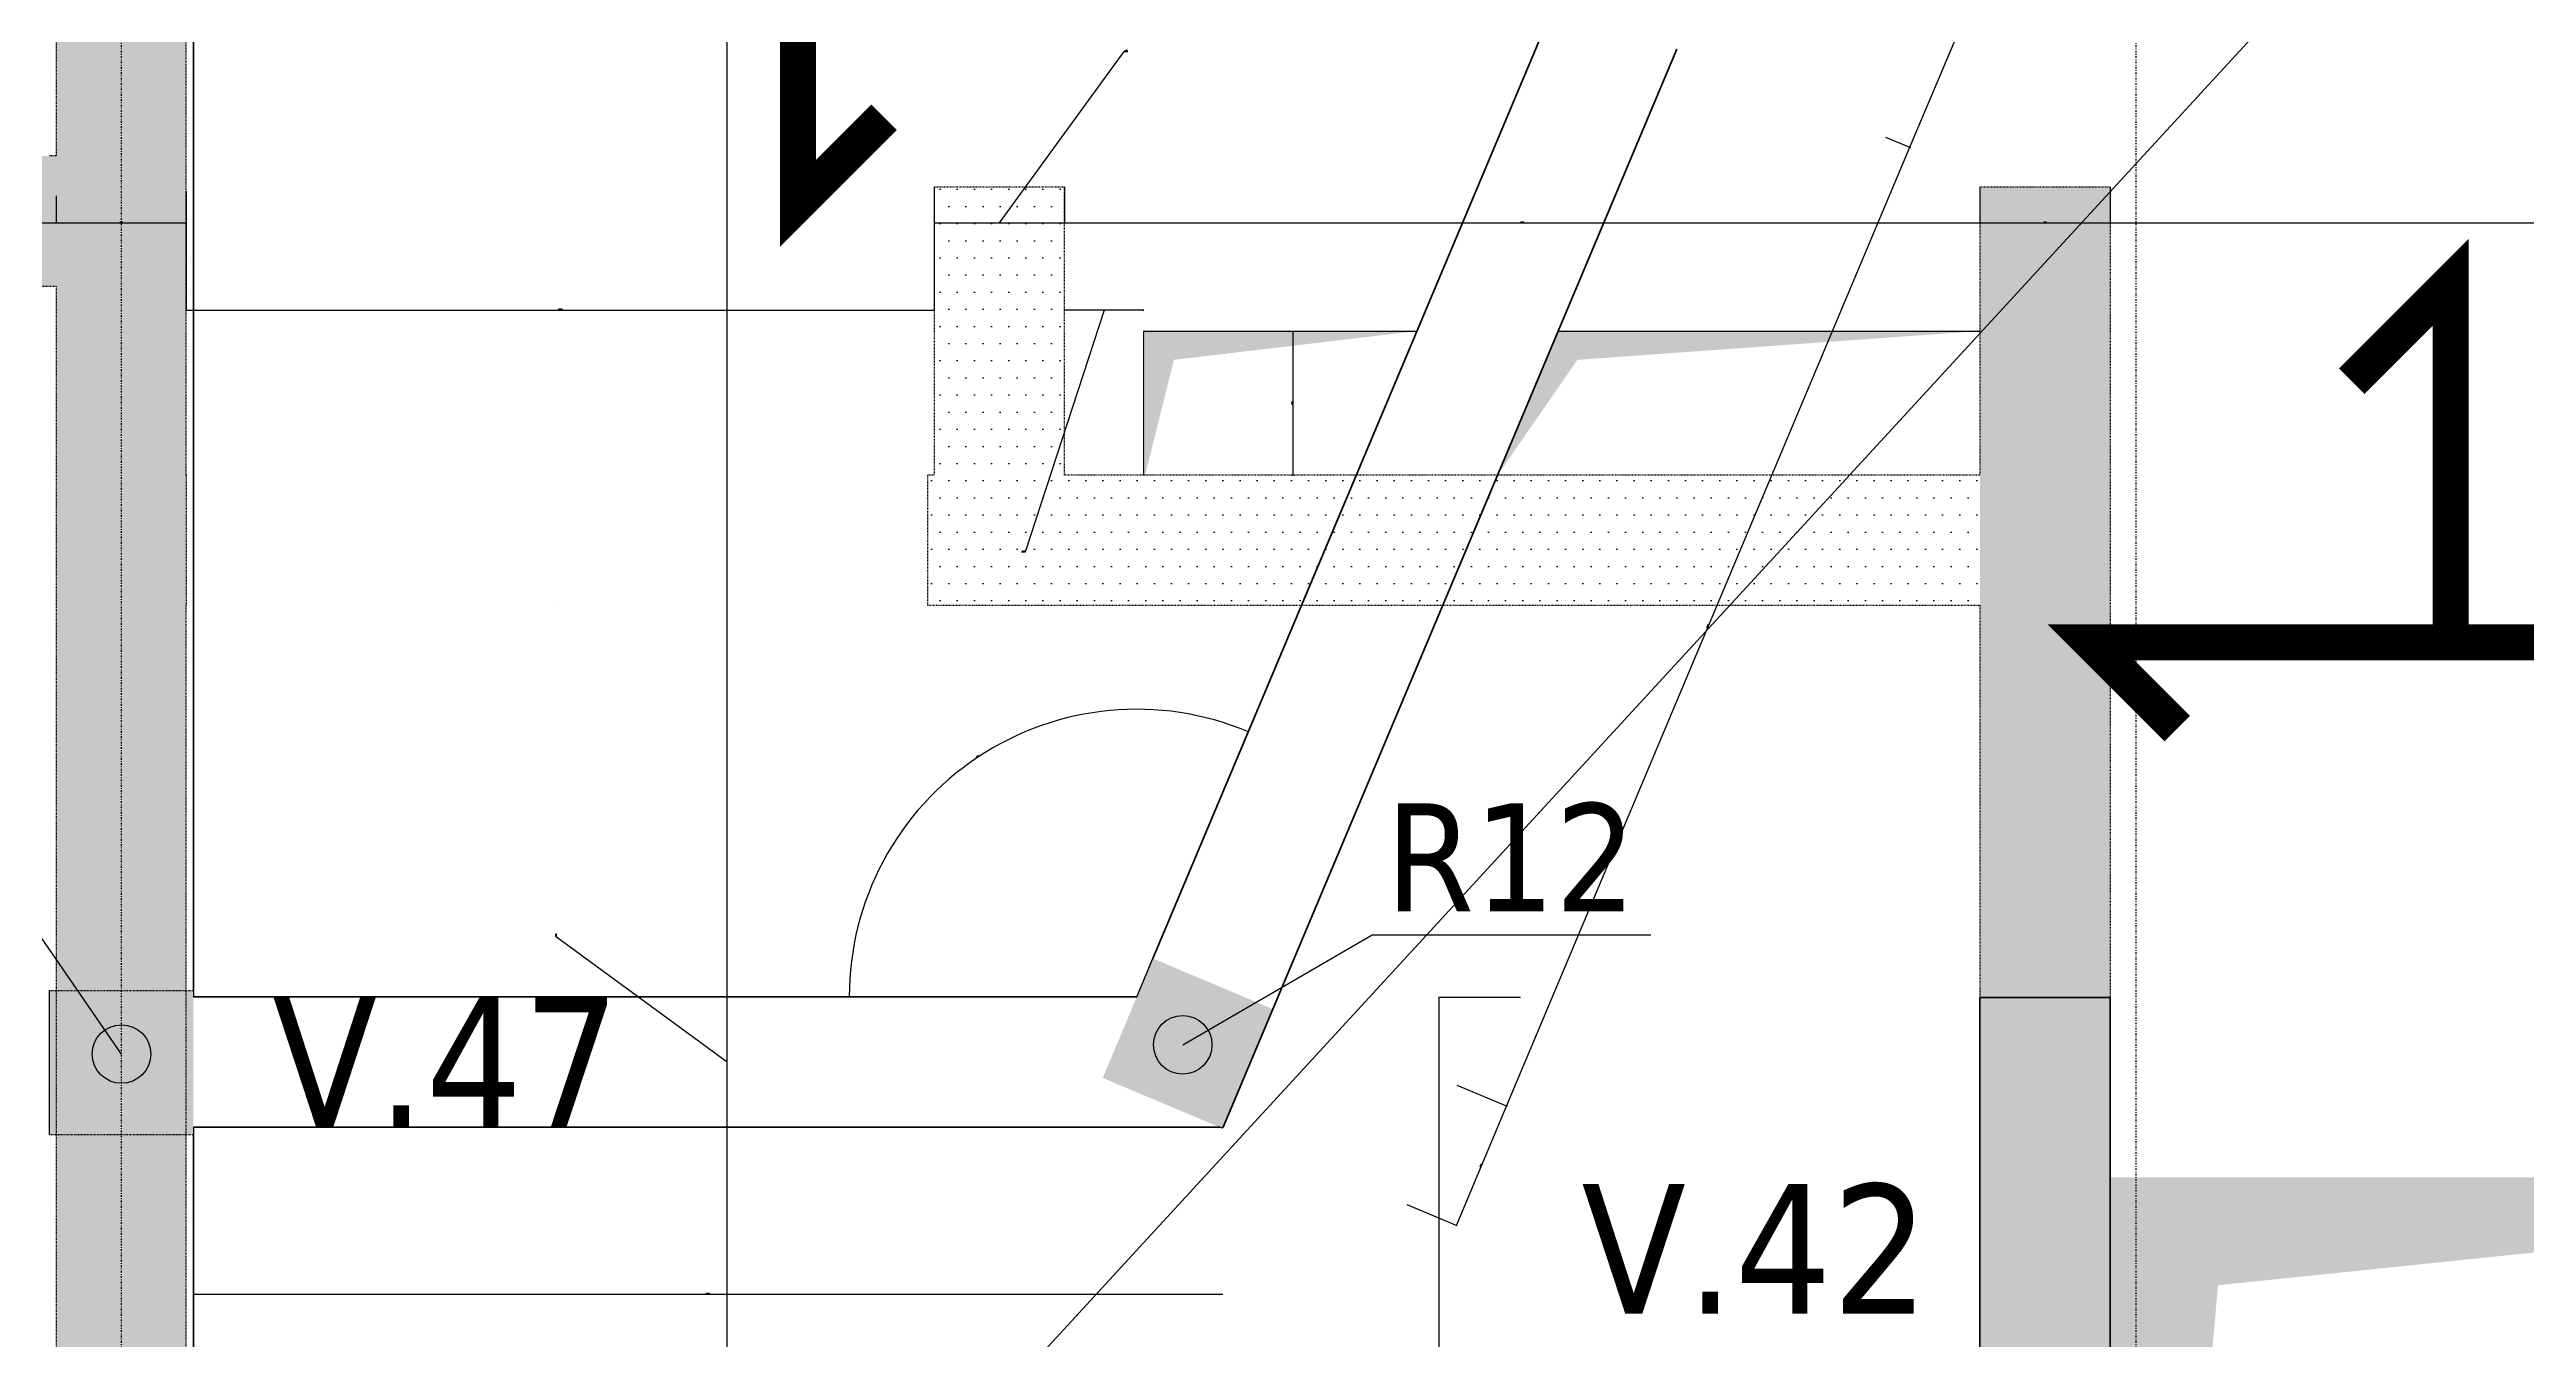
# Model space of a CAD drawing. Extents: x -12912 to 27386, y 1818 to 8189.
# Drawn here: x 5224 to 5568.2, y 6305.2 to 6484.4 of the extents above; entities that cross this region are included whole.
import ezdxf

# ---------------------------------------------------------------- set-up
doc = ezdxf.new("R2010")
doc.units = 0
doc.header["$MEASUREMENT"] = 0
for name, pattern in [('CACHE2', [4.7625, 3.175, -1.5875]), ('GrDotted', [0.4, 0.1, -0.1, 0.1, -0.1]), ('GrFeatureAxis', [0.85, 0.25, -0.2, 0.1, -0.2, 0.1]), ('STRICHPUNKT2_S11', [0.9, 0.7, -0.1, 0, -0.1])]:
    doc.linetypes.add(name, pattern=pattern)
doc.layers.get('0').update_dxf_attribs({"linetype": 'CONTINUOUS'})
doc.layers.get('DEFPOINTS').update_dxf_attribs({"linetype": 'CONTINUOUS'})
doc.layers.add('STR_AXES', color=4, linetype='STRICHPUNKT2_S11', lineweight=25)
doc.layers.add('STR_VOILES', color=6, linetype='CONTINUOUS', lineweight=70)
for name, color, linetype in [('STR_AXES_REPERE', 1, 'CONTINUOUS'), ('STR_COTATION', 1, 'CONTINUOUS'), ('STR_dob_liaisons_voiles', 23, 'CONTINUOUS'), ('STR_OPENING', 161, 'CONTINUOUS'), ('STR_RESV_DALLE', 11, 'CONTINUOUS'), ('STR_SURCH', 9, 'CACHE2'), ('STR_TXT_V', 102, 'CONTINUOUS')]:
    doc.layers.add(name, color=color, linetype=linetype)
doc.styles.add('EPAIS', font='TAHOMA.TTF')
doc.styles.add('GrDimensions', font='simplex.shx')
doc.dimstyles.new('GrDimensions', dxfattribs={"dimtxt": 0.09, "dimasz": 0.05, "dimexe": 0.07, "dimexo": 0, "dimgap": 0.05, "dimtad": 1, "dimzin": 0, "dimdsep": 46, "dimtxsty": 'GrDimensions', "dimblk": 'ARCHTICK', "dimblk1": 'ARCHTICK', "dimblk2": 'ARCHTICK', "dimcen": 0.09, "dimadec": 0, "dimazin": 0, "dimtfac": 1, "dimtdec": 4, "dimtmove": 0, "dimatfit": 3, "dimldrblk": 'OPEN30', "dimfxl": 0, "dimtolj": 1, "dimtzin": 0, "dimarcsym": 0})
doc.dimstyles.new('nOVO', dxfattribs={"dimscale": 1.3, "dimtxt": 0.09, "dimasz": 0.05, "dimexe": 0.07, "dimexo": 0, "dimgap": 0.05, "dimtad": 1, "dimzin": 0, "dimdsep": 46, "dimtxsty": 'GrDimensions', "dimblk": 'ARCHTICK', "dimcen": 0.09, "dimadec": 0, "dimazin": 0, "dimtfac": 1, "dimtmove": 0, "dimatfit": 3, "dimldrblk": 'OPEN30', "dimfxl": 0, "dimtolj": 1, "dimtzin": 0, "dimarcsym": 0})
doc.dimstyles.new('Novo_MALKO', dxfattribs={"dimscale": 1.3, "dimtxt": 0.09, "dimasz": 0.05, "dimexe": 0.07, "dimexo": 0, "dimgap": 0.05, "dimtad": 1, "dimdec": 0, "dimlfac": 100, "dimzin": 0, "dimdsep": 46, "dimtxsty": 'GrDimensions', "dimblk": 'ARCHTICK', "dimcen": 0.09, "dimadec": 0, "dimazin": 0, "dimtfac": 1, "dimtdec": 0, "dimtmove": 0, "dimatfit": 3, "dimldrblk": 'OPEN30', "dimfxl": 0, "dimtolj": 1, "dimtzin": 0, "dimarcsym": 0})
pattern_1 = [(0, (5243.0074, 5883.9378), (1.190625, 2.38125), [0, -2.38125])]

# ---------------------------------------------------------------- blocks, each defined once
blk = doc.blocks.new('_ArchTick')
at = {"color": 0, "linetype": 'ByBlock', "const_width": 0.15}
blk.add_lwpolyline([(-0.5, -0.5), (0.5, 0.5)], dxfattribs=at)
blk = doc.blocks.new('*D218')
at = {"layer": 'DEFPOINTS', "color": 0, "linetype": 'Continuous'}
for p in [(4997.01, 6465.08), (5224.91, 6464.06), (5224.91, 6460.28)]:
    blk.add_point(p, dxfattribs=at)
at = {"layer": 'STR_COTATION', "color": 0, "linetype": 'Continuous', "lineweight": -2}
for p, q in [((4997.01, 6465.08), (4997.01, 6460.19)), ((5224.91, 6464.06), (5224.91, 6460.19)), ((4997.01, 6460.28), (5224.91, 6460.28))]:
    blk.add_line(p, q, dxfattribs=at)
at = {"layer": 'STR_COTATION', "color": 0, "linetype": 'Continuous', "lineweight": -2, "xscale": 0.065, "yscale": 0.065, "zscale": 0.065, "rotation": 180}
blk.add_blockref('_ArchTick', (4997.01, 6460.28), dxfattribs=at)
at = {"layer": 'STR_COTATION', "color": 0, "linetype": 'Continuous', "lineweight": -2, "xscale": 0.065, "yscale": 0.065, "zscale": 0.065}
blk.add_blockref('_ArchTick', (5224.91, 6460.28), dxfattribs=at)
at = {"layer": 'STR_COTATION', "color": 0, "linetype": 'Continuous', "lineweight": -3, "insert": (5110.96, 6460.4), "char_height": 0.117, "attachment_point": 5, "style": 'GrDimensions'}
blk.add_mtext('\\A1;227.90', dxfattribs=at)
blk = doc.blocks.new('_Open30')
at = {"color": 0, "linetype": 'ByBlock', "lineweight": -2}
for p, q in [((-1, 0.3), (0, 0)), ((0, 0), (-1, -0.3)), ((0, 0), (-1, 0))]:
    blk.add_line(p, q, dxfattribs=at)
blk = doc.blocks.new('*D219')
at = {"layer": 'DEFPOINTS', "color": 0, "linetype": 'Continuous'}
for p in [(5243.01, 6464.68), (5224.91, 6464.06), (5243.01, 6460.28)]:
    blk.add_point(p, dxfattribs=at)
at = {"layer": 'STR_COTATION', "color": 0, "linetype": 'Continuous', "lineweight": -2}
for p, q in [((5243.01, 6464.68), (5243.01, 6460.19)), ((5224.91, 6464.06), (5224.91, 6460.19)), ((5224.91, 6460.28), (5243.01, 6460.28))]:
    blk.add_line(p, q, dxfattribs=at)
at = {"layer": 'STR_COTATION', "color": 0, "linetype": 'Continuous', "lineweight": -2, "xscale": 0.065, "yscale": 0.065, "zscale": 0.065, "rotation": 180}
blk.add_blockref('_ArchTick', (5224.91, 6460.28), dxfattribs=at)
at = {"layer": 'STR_COTATION', "color": 0, "linetype": 'Continuous', "lineweight": -2, "xscale": 0.065, "yscale": 0.065, "zscale": 0.065}
blk.add_blockref('_ArchTick', (5243.01, 6460.28), dxfattribs=at)
at = {"layer": 'STR_COTATION', "color": 0, "linetype": 'Continuous', "lineweight": -3, "insert": (5233.96, 6460.4), "char_height": 0.117, "attachment_point": 5, "style": 'GrDimensions'}
blk.add_mtext('\\A1;1810', dxfattribs=at)
blk = doc.blocks.new('*D220')
at = {"layer": 'DEFPOINTS', "color": 0, "linetype": 'Continuous'}
for p in [(5243.01, 6464.68), (5346.96, 6465.26), (5346.96, 6448.17)]:
    blk.add_point(p, dxfattribs=at)
at = {"layer": 'STR_COTATION', "color": 0, "linetype": 'Continuous', "lineweight": -2}
for p, q in [((5243.01, 6464.68), (5243.01, 6448.08)), ((5346.96, 6465.26), (5346.96, 6448.08)), ((5243.01, 6448.17), (5346.96, 6448.17))]:
    blk.add_line(p, q, dxfattribs=at)
at = {"layer": 'STR_COTATION', "color": 0, "linetype": 'Continuous', "lineweight": -2, "xscale": 0.065, "yscale": 0.065, "zscale": 0.065, "rotation": 180}
blk.add_blockref('_ArchTick', (5243.01, 6448.17), dxfattribs=at)
at = {"layer": 'STR_COTATION', "color": 0, "linetype": 'Continuous', "lineweight": -2, "xscale": 0.065, "yscale": 0.065, "zscale": 0.065}
blk.add_blockref('_ArchTick', (5346.96, 6448.17), dxfattribs=at)
at = {"layer": 'STR_COTATION', "color": 0, "linetype": 'Continuous', "lineweight": -3, "insert": (5294.98, 6448.3), "char_height": 0.117, "attachment_point": 5, "style": 'GrDimensions'}
blk.add_mtext('\\A1;103.95', dxfattribs=at)
blk = doc.blocks.new('*D221')
at = {"layer": 'DEFPOINTS', "color": 0, "linetype": 'Continuous'}
for p in [(5346.96, 6465.26), (5365.06, 6465.26), (5365.06, 6460.28)]:
    blk.add_point(p, dxfattribs=at)
at = {"layer": 'STR_COTATION', "color": 0, "linetype": 'Continuous', "lineweight": -2}
for p, q in [((5356.01, 6460.28), (5373.36, 6484.12)), ((5373.36, 6484.12), (5373.86, 6484.12)), ((5346.96, 6465.26), (5346.96, 6460.19)), ((5365.06, 6465.26), (5365.06, 6460.19)), ((5346.96, 6460.28), (5365.06, 6460.28))]:
    blk.add_line(p, q, dxfattribs=at)
at = {"layer": 'STR_COTATION', "color": 0, "linetype": 'Continuous', "lineweight": -2, "xscale": 0.065, "yscale": 0.065, "zscale": 0.065, "rotation": 180}
blk.add_blockref('_ArchTick', (5346.96, 6460.28), dxfattribs=at)
at = {"layer": 'STR_COTATION', "color": 0, "linetype": 'Continuous', "lineweight": -2, "xscale": 0.065, "yscale": 0.065, "zscale": 0.065}
blk.add_blockref('_ArchTick', (5365.06, 6460.28), dxfattribs=at)
at = {"layer": 'STR_COTATION', "color": 0, "linetype": 'Continuous', "lineweight": -3, "insert": (5373.61, 6484.25), "char_height": 0.117, "attachment_point": 5, "style": 'GrDimensions'}
blk.add_mtext('\\A1;1810', dxfattribs=at)
blk = doc.blocks.new('*D222')
at = {"layer": 'DEFPOINTS', "color": 0, "linetype": 'Continuous'}
for p in [(5365.06, 6465.26), (5492.27, 6465.26), (5492.27, 6460.28)]:
    blk.add_point(p, dxfattribs=at)
at = {"layer": 'STR_COTATION', "color": 0, "linetype": 'Continuous', "lineweight": -2}
for p, q in [((5365.06, 6465.26), (5365.06, 6460.19)), ((5492.27, 6465.26), (5492.27, 6460.19)), ((5365.06, 6460.28), (5492.27, 6460.28))]:
    blk.add_line(p, q, dxfattribs=at)
at = {"layer": 'STR_COTATION', "color": 0, "linetype": 'Continuous', "lineweight": -2, "xscale": 0.065, "yscale": 0.065, "zscale": 0.065, "rotation": 180}
blk.add_blockref('_ArchTick', (5365.06, 6460.28), dxfattribs=at)
at = {"layer": 'STR_COTATION', "color": 0, "linetype": 'Continuous', "lineweight": -2, "xscale": 0.065, "yscale": 0.065, "zscale": 0.065}
blk.add_blockref('_ArchTick', (5492.27, 6460.28), dxfattribs=at)
at = {"layer": 'STR_COTATION', "color": 0, "linetype": 'Continuous', "lineweight": -3, "insert": (5428.66, 6460.4), "char_height": 0.117, "attachment_point": 5, "style": 'GrDimensions'}
blk.add_mtext('\\A1;127.21', dxfattribs=at)
blk = doc.blocks.new('*D223')
at = {"layer": 'DEFPOINTS', "color": 0, "linetype": 'Continuous'}
for p in [(5492.27, 6465.26), (5510.37, 6465.26), (5510.37, 6460.28)]:
    blk.add_point(p, dxfattribs=at)
at = {"layer": 'STR_COTATION', "color": 0, "linetype": 'Continuous', "lineweight": -2}
for p, q in [((5492.27, 6465.26), (5492.27, 6460.19)), ((5510.37, 6465.26), (5510.37, 6460.19)), ((5492.27, 6460.28), (5510.37, 6460.28))]:
    blk.add_line(p, q, dxfattribs=at)
at = {"layer": 'STR_COTATION', "color": 0, "linetype": 'Continuous', "lineweight": -2, "xscale": 0.065, "yscale": 0.065, "zscale": 0.065, "rotation": 180}
blk.add_blockref('_ArchTick', (5492.27, 6460.28), dxfattribs=at)
at = {"layer": 'STR_COTATION', "color": 0, "linetype": 'Continuous', "lineweight": -2, "xscale": 0.065, "yscale": 0.065, "zscale": 0.065}
blk.add_blockref('_ArchTick', (5510.37, 6460.28), dxfattribs=at)
at = {"layer": 'STR_COTATION', "color": 0, "linetype": 'Continuous', "lineweight": -3, "insert": (5501.32, 6460.4), "char_height": 0.117, "attachment_point": 5, "style": 'GrDimensions'}
blk.add_mtext('\\A1;1810', dxfattribs=at)
blk = doc.blocks.new('*D224')
at = {"layer": 'DEFPOINTS', "color": 0, "linetype": 'Continuous'}
for p in [(5510.37, 6465.26), (5838.27, 6465.9), (5838.27, 6460.28)]:
    blk.add_point(p, dxfattribs=at)
at = {"layer": 'STR_COTATION', "color": 0, "linetype": 'Continuous', "lineweight": -2}
for p, q in [((5510.37, 6465.26), (5510.37, 6460.19)), ((5838.27, 6465.9), (5838.27, 6460.19)), ((5510.37, 6460.28), (5838.27, 6460.28))]:
    blk.add_line(p, q, dxfattribs=at)
at = {"layer": 'STR_COTATION', "color": 0, "linetype": 'Continuous', "lineweight": -2, "xscale": 0.065, "yscale": 0.065, "zscale": 0.065, "rotation": 180}
blk.add_blockref('_ArchTick', (5510.37, 6460.28), dxfattribs=at)
at = {"layer": 'STR_COTATION', "color": 0, "linetype": 'Continuous', "lineweight": -2, "xscale": 0.065, "yscale": 0.065, "zscale": 0.065}
blk.add_blockref('_ArchTick', (5838.27, 6460.28), dxfattribs=at)
at = {"layer": 'STR_COTATION', "color": 0, "linetype": 'Continuous', "lineweight": -3, "insert": (5674.32, 6460.4), "char_height": 0.117, "attachment_point": 5, "style": 'GrDimensions'}
blk.add_mtext('\\A1;327.90', dxfattribs=at)
blk = doc.blocks.new('*D376')
at = {"layer": 'DEFPOINTS', "color": 0, "linetype": 'Continuous'}
for p in [(5314.36, 6334.65), (5318.18, 6334.65), (5315.32, 6206.75)]:
    blk.add_point(p, dxfattribs=at)
at = {"layer": 'STR_COTATION', "color": 0, "linetype": 'Continuous', "lineweight": -2}
for p, q in [((5318.09, 6334.65), (5318.27, 6334.65)), ((5318.18, 6206.75), (5318.18, 6334.65)), ((5318.09, 6206.75), (5318.27, 6206.75))]:
    blk.add_line(p, q, dxfattribs=at)
at = {"layer": 'STR_COTATION', "color": 0, "linetype": 'Continuous', "lineweight": -2, "xscale": 0.065, "yscale": 0.065, "zscale": 0.065}
for p, rotation in [((5318.18, 6334.65), 90), ((5318.18, 6206.75), 270)]:
    blk.add_blockref('_ArchTick', p, dxfattribs=dict(at, rotation=rotation))
at = {"layer": 'STR_COTATION', "color": 0, "linetype": 'Continuous', "lineweight": -3, "insert": (5318.06, 6270.7), "char_height": 0.117, "attachment_point": 5, "rotation": 90, "style": 'GrDimensions'}
blk.add_mtext('\\A1;127.90', dxfattribs=at)
blk = doc.blocks.new('*D377')
at = {"layer": 'DEFPOINTS', "color": 0, "linetype": 'Continuous'}
for p in [(5313.61, 6352.75), (5318.18, 6352.75), (5314.36, 6334.65)]:
    blk.add_point(p, dxfattribs=at)
at = {"layer": 'STR_COTATION', "color": 0, "linetype": 'Continuous', "lineweight": -2}
for p, q in [((5294.48, 6361.05), (5294.48, 6361.55)), ((5318.18, 6343.7), (5294.48, 6361.05)), ((5313.61, 6352.75), (5318.27, 6352.75)), ((5318.18, 6334.65), (5318.18, 6352.75)), ((5314.36, 6334.65), (5318.27, 6334.65))]:
    blk.add_line(p, q, dxfattribs=at)
at = {"layer": 'STR_COTATION', "color": 0, "linetype": 'Continuous', "lineweight": -2, "xscale": 0.065, "yscale": 0.065, "zscale": 0.065}
for p, rotation in [((5318.18, 6352.75), 90), ((5318.18, 6334.65), 270)]:
    blk.add_blockref('_ArchTick', p, dxfattribs=dict(at, rotation=rotation))
at = {"layer": 'STR_COTATION', "color": 0, "linetype": 'Continuous', "lineweight": -3, "insert": (5294.36, 6361.3), "char_height": 0.117, "attachment_point": 5, "rotation": 90, "style": 'GrDimensions'}
blk.add_mtext('\\A1;1810', dxfattribs=at)
blk = doc.blocks.new('*D378')
at = {"layer": 'DEFPOINTS', "color": 0, "linetype": 'Continuous'}
for p in [(5314.05, 6626.41), (5318.18, 6626.41), (5313.61, 6352.75)]:
    blk.add_point(p, dxfattribs=at)
at = {"layer": 'STR_COTATION', "color": 0, "linetype": 'Continuous', "lineweight": -2}
for p, q in [((5314.05, 6626.41), (5318.27, 6626.41)), ((5318.18, 6352.75), (5318.18, 6626.41)), ((5313.61, 6352.75), (5318.27, 6352.75))]:
    blk.add_line(p, q, dxfattribs=at)
at = {"layer": 'STR_COTATION', "color": 0, "linetype": 'Continuous', "lineweight": -2, "xscale": 0.065, "yscale": 0.065, "zscale": 0.065}
for p, rotation in [((5318.18, 6626.41), 90), ((5318.18, 6352.75), 270)]:
    blk.add_blockref('_ArchTick', p, dxfattribs=dict(at, rotation=rotation))
at = {"layer": 'STR_COTATION', "color": 0, "linetype": 'Continuous', "lineweight": -3, "insert": (5318.06, 6489.58), "char_height": 0.117, "attachment_point": 5, "rotation": 90, "style": 'GrDimensions'}
blk.add_mtext('\\A1;273.67', dxfattribs=at)
blk = doc.blocks.new('*D390')
at = {"layer": 'DEFPOINTS', "color": 0, "linetype": 'Continuous'}
for p in [(5417.14, 6352.7), (5428.43, 6352.7), (5409.99, 6224.75)]:
    blk.add_point(p, dxfattribs=at)
at = {"layer": 'STR_COTATION', "color": 0, "linetype": 'Continuous', "lineweight": -2}
for p, q in [((5428.43, 6352.7), (5417.05, 6352.7)), ((5417.14, 6224.75), (5417.14, 6352.7)), ((5409.99, 6224.75), (5417.24, 6224.75))]:
    blk.add_line(p, q, dxfattribs=at)
at = {"layer": 'STR_COTATION', "color": 0, "linetype": 'Continuous', "lineweight": -2, "xscale": 0.065, "yscale": 0.065, "zscale": 0.065}
for p, rotation in [((5417.14, 6352.7), 90), ((5417.14, 6224.75), 270)]:
    blk.add_blockref('_ArchTick', p, dxfattribs=dict(at, rotation=rotation))
at = {"layer": 'STR_COTATION', "color": 0, "linetype": 'Continuous', "lineweight": -3, "insert": (5417.02, 6288.72), "char_height": 0.117, "attachment_point": 5, "rotation": 90, "style": 'GrDimensions'}
blk.add_mtext('\\A1;127.95', dxfattribs=at)
blk = doc.blocks.new('*D497')
at = {"layer": 'DEFPOINTS', "color": 0, "linetype": 'Continuous'}
for p in [(5419.6, 6340.51), (5426.5, 6337.6), (5412.62, 6323.92)]:
    blk.add_point(p, dxfattribs=at)
at = {"layer": 'STR_COTATION', "color": 0, "linetype": 'Continuous', "lineweight": -2}
for p, q in [((5419.52, 6321.01), (5426.5, 6337.6)), ((5419.6, 6340.51), (5426.59, 6337.57)), ((5412.62, 6323.92), (5419.6, 6320.98))]:
    blk.add_line(p, q, dxfattribs=at)
at = {"layer": 'STR_COTATION', "color": 0, "linetype": 'Continuous', "lineweight": -2, "xscale": 0.065, "yscale": 0.065, "zscale": 0.065}
for p, rotation in [((5426.5, 6337.6), 67.17395607483249), ((5419.52, 6321.01), 247.1739560748325)]:
    blk.add_blockref('_ArchTick', p, dxfattribs=dict(at, rotation=rotation))
at = {"layer": 'STR_COTATION', "color": 0, "linetype": 'Continuous', "lineweight": -3, "insert": (5422.9, 6329.36), "char_height": 0.117, "attachment_point": 5, "rotation": 67.174, "style": 'GrDimensions'}
blk.add_mtext('\\A1;1800', dxfattribs=at)
blk = doc.blocks.new('*D498')
at = {"layer": 'DEFPOINTS', "color": 0, "linetype": 'Continuous'}
for p in [(5479.16, 6472.22), (5482.56, 6470.79), (5419.6, 6340.51)]:
    blk.add_point(p, dxfattribs=at)
at = {"layer": 'STR_COTATION', "color": 0, "linetype": 'Continuous', "lineweight": -2}
for p, q in [((5479.16, 6472.22), (5482.64, 6470.75)), ((5426.5, 6337.6), (5482.56, 6470.79)), ((5419.6, 6340.51), (5426.59, 6337.57))]:
    blk.add_line(p, q, dxfattribs=at)
at = {"layer": 'STR_COTATION', "color": 0, "linetype": 'Continuous', "lineweight": -2, "xscale": 0.065, "yscale": 0.065, "zscale": 0.065}
for p, rotation in [((5482.56, 6470.79), 67.17395607483249), ((5426.5, 6337.6), 247.1739560748325)]:
    blk.add_blockref('_ArchTick', p, dxfattribs=dict(at, rotation=rotation))
at = {"layer": 'STR_COTATION', "color": 0, "linetype": 'Continuous', "lineweight": -3, "insert": (5454.42, 6404.24), "char_height": 0.117, "attachment_point": 5, "rotation": 67.174, "style": 'GrDimensions'}
blk.add_mtext('\\A1;144.50', dxfattribs=at)
blk = doc.blocks.new('*D500')
at = {"layer": 'DEFPOINTS', "color": 0, "linetype": 'Continuous'}
for p in [(5473.44, 6586.38), (5364.91, 6391.39), (5244.01, 6352.75), (5375.11, 6352.75), (5375.11, 6352.75)]:
    blk.add_point(p, dxfattribs=at)
at = {"layer": 'STR_COTATION', "color": 0, "linetype": 'Continuous', "lineweight": -2}
blk.add_arc((5375.11, 6352.75), 39.97, 67.174, 180, dxfattribs=at)
at = {"layer": 'STR_COTATION', "color": 0, "linetype": 'Continuous', "lineweight": -2, "xscale": 0.065, "yscale": 0.065, "zscale": 0.065}
for p, rotation in [((5390.61, 6389.59), 337.173956074837), ((5335.14, 6352.75), 270.0000000000001)]:
    blk.add_blockref('_ArchTick', p, dxfattribs=dict(at, rotation=rotation))
at = {"layer": 'STR_COTATION', "color": 0, "linetype": 'Continuous', "lineweight": -3, "insert": (5352.93, 6386.15), "char_height": 0.117, "attachment_point": 5, "rotation": 33.587, "style": 'GrDimensions'}
blk.add_mtext('\\A1;113°', dxfattribs=at)
blk = doc.blocks.new('*D608')
at = {"layer": 'DEFPOINTS', "color": 0, "linetype": 'Continuous'}
for p in [(5522.52, 6565.72), (5523.14, 6565.46), (5479.16, 6472.22)]:
    blk.add_point(p, dxfattribs=at)
at = {"layer": 'STR_COTATION', "color": 0, "linetype": 'Continuous', "lineweight": -2}
for p, q in [((5482.56, 6470.79), (5522.52, 6565.72)), ((5523.14, 6565.46), (5522.43, 6565.76)), ((5479.16, 6472.22), (5482.64, 6470.75))]:
    blk.add_line(p, q, dxfattribs=at)
at = {"layer": 'STR_COTATION', "color": 0, "linetype": 'Continuous', "lineweight": -2, "xscale": 0.065, "yscale": 0.065, "zscale": 0.065}
for p, rotation in [((5522.52, 6565.72), 67.17395607483249), ((5482.56, 6470.79), 247.1739560748325)]:
    blk.add_blockref('_ArchTick', p, dxfattribs=dict(at, rotation=rotation))
at = {"layer": 'STR_COTATION', "color": 0, "linetype": 'Continuous', "lineweight": -3, "insert": (5502.42, 6518.3), "char_height": 0.117, "attachment_point": 5, "rotation": 67.174, "style": 'GrDimensions'}
blk.add_mtext('\\A1;10300', dxfattribs=at)
blk = doc.blocks.new('*D711')
at = {"layer": 'DEFPOINTS', "color": 0, "ltscale": 4.5}
for p in [(5395.05, 6445.26), (5395.05, 6425.26), (5396.81, 6425.26)]:
    blk.add_point(p, dxfattribs=at)
at = {"layer": 'STR_COTATION', "color": 0, "lineweight": -2, "ltscale": 4.5}
for p, q in [((5396.72, 6445.26), (5396.9, 6445.26)), ((5396.81, 6445.26), (5396.81, 6425.26)), ((5396.72, 6425.26), (5396.9, 6425.26))]:
    blk.add_line(p, q, dxfattribs=at)
at = {"layer": 'STR_COTATION', "color": 0, "lineweight": -2, "ltscale": 4.5, "xscale": 0.065, "yscale": 0.065, "zscale": 0.065}
for p, rotation in [((5396.81, 6445.26), 90), ((5396.81, 6425.26), 270)]:
    blk.add_blockref('_ArchTick', p, dxfattribs=dict(at, rotation=rotation))
at = {"layer": 'STR_COTATION', "color": 0, "ltscale": 4.5, "insert": (5396.69, 6435.26), "char_height": 0.117, "attachment_point": 5, "rotation": 90, "style": 'GrDimensions'}
blk.add_mtext('\\A1;2000', dxfattribs=at)
blk = doc.blocks.new('*D712')
at = {"layer": 'DEFPOINTS', "color": 0, "ltscale": 4.5}
for p in [(5365.06, 6448.17), (5365.06, 6445.26), (5376.06, 6445.26)]:
    blk.add_point(p, dxfattribs=at)
at = {"layer": 'STR_COTATION', "color": 0, "lineweight": -2, "ltscale": 4.5}
for p, q in [((5370.56, 6448.17), (5359.58, 6414.54)), ((5365.06, 6448.08), (5365.06, 6448.26)), ((5376.06, 6448.17), (5365.06, 6448.17)), ((5376.06, 6448.08), (5376.06, 6448.26)), ((5359.58, 6414.54), (5359.09, 6414.54))]:
    blk.add_line(p, q, dxfattribs=at)
at = {"layer": 'STR_COTATION', "color": 0, "lineweight": -2, "ltscale": 4.5, "xscale": 0.065, "yscale": 0.065, "zscale": 0.065, "rotation": 180}
blk.add_blockref('_ArchTick', (5365.06, 6448.17), dxfattribs=at)
at = {"layer": 'STR_COTATION', "color": 0, "lineweight": -2, "ltscale": 4.5, "xscale": 0.065, "yscale": 0.065, "zscale": 0.065}
blk.add_blockref('_ArchTick', (5376.06, 6448.17), dxfattribs=at)
at = {"layer": 'STR_COTATION', "color": 0, "ltscale": 4.5, "insert": (5359.33, 6414.67), "char_height": 0.117, "attachment_point": 5, "style": 'GrDimensions'}
blk.add_mtext('\\A1;1100', dxfattribs=at)
blk = doc.blocks.new('*D950')
at = {"layer": 'DEFPOINTS', "color": 0, "ltscale": 4.5}
for p in [(5386.96, 6334.52), (5244.01, 6333.65), (5386.96, 6311.44)]:
    blk.add_point(p, dxfattribs=at)
at = {"layer": 'STR_COTATION', "color": 0, "lineweight": -2, "ltscale": 4.5}
for p, q in [((5244.01, 6311.53), (5244.01, 6311.35)), ((5244.01, 6311.44), (5386.96, 6311.44)), ((5386.96, 6311.53), (5386.96, 6311.35))]:
    blk.add_line(p, q, dxfattribs=at)
at = {"layer": 'STR_COTATION', "color": 0, "lineweight": -2, "ltscale": 4.5, "xscale": 0.065, "yscale": 0.065, "zscale": 0.065, "rotation": 180}
blk.add_blockref('_ArchTick', (5244.01, 6311.44), dxfattribs=at)
at = {"layer": 'STR_COTATION', "color": 0, "lineweight": -2, "ltscale": 4.5, "xscale": 0.065, "yscale": 0.065, "zscale": 0.065}
blk.add_blockref('_ArchTick', (5386.96, 6311.44), dxfattribs=at)
at = {"layer": 'STR_COTATION', "color": 0, "ltscale": 4.5, "insert": (5315.48, 6311.56), "char_height": 0.117, "attachment_point": 5, "style": 'GrDimensions'}
blk.add_mtext('\\A1;142.95', dxfattribs=at)

msp = doc.modelspace()

# ---------------------------------------------------------------- hatches: boundary and pattern name
at = {"layer": 'STR_AXES_REPERE', "linetype": 'Continuous'}
for points in [[(5370.371, 6341.499), (5377.354, 6358.089), (5393.944, 6351.106), (5386.961, 6334.516)], [(5224.009, 6333.65), (5224.009, 6353.65), (5244.009, 6353.65), (5244.009, 6333.65)]]:
    msp.add_hatch(color=256, dxfattribs=at).paths.add_polyline_path(points)
at = {"layer": 'STR_dob_liaisons_voiles', "ltscale": 4.5}
h = msp.add_hatch(color=256, dxfattribs=at)
h.paths.add_polyline_path([(5232.52, 6348.611, -0.0938149), (5234.007, 6348.893), (5234.007, 6344.823)])
h.paths.add_polyline_path([(5234.007, 6344.823), (5234.007, 6340.753, -0.4142136), (5229.938, 6344.823, -0.3084139), (5232.52, 6348.611)])
h.paths.add_polyline_path([(5234.007, 6348.893, -0.4142136), (5238.077, 6344.823, -0.4142136), (5234.007, 6340.753)])
h = msp.add_hatch(color=256, dxfattribs=at)
h.paths.add_polyline_path([(5382.975, 6349.902, 0.0938149), (5381.488, 6350.184), (5381.488, 6346.114)])
h.paths.add_polyline_path([(5381.488, 6346.114), (5381.488, 6342.044, 0.4142136), (5385.557, 6346.114, 0.3084139), (5382.975, 6349.902)])
h.paths.add_polyline_path([(5381.488, 6350.184, 0.4142136), (5377.418, 6346.114, 0.4142136), (5381.488, 6342.044)])
at = {"layer": 'STR_RESV_DALLE', "linetype": 'Continuous'}
for points in [[(5414.045, 6445.265), (5376.269, 6445.265), (5380.269, 6441.265)], [(5376.269, 6445.265), (5376.269, 6425.265), (5380.269, 6441.265)], [(5433.681, 6445.265), (5425.263, 6425.265), (5436.337, 6441.265)], [(5492.269, 6445.265), (5433.681, 6445.265), (5436.337, 6441.265)], [(5670.316, 6327.698), (5510.367, 6327.698), (5525.367, 6312.698)], [(5510.367, 6327.698), (5510.367, 6142.747), (5525.367, 6312.698)]]:
    msp.add_hatch(color=256, dxfattribs=at).paths.add_polyline_path(points, flags=0)
at = {"layer": 'STR_SURCH', "linetype": 'Continuous'}
h = msp.add_hatch(dxfattribs=at)
h.set_pattern_fill('DOTS', color=256, scale=1.5, style=0)
h.set_pattern_definition(pattern_1)
h.paths.add_polyline_path([(5224.91, 5899.914), (5243.007, 5899.914), (5243.007, 6508.914), (5224.91, 6508.914)])
h = msp.add_hatch(dxfattribs=at)
h.set_pattern_fill('DOTS', color=256, scale=1.5, style=0)
h.set_pattern_definition(pattern_1)
h.paths.add_polyline_path([(5243.007, 6469.588), (4997.007, 6469.588), (4978.91, 6451.49), (5243.007, 6451.49)])
h = msp.add_hatch(dxfattribs=at)
h.set_pattern_fill('DOTS', color=256, scale=1.5, style=0)
h.set_pattern_definition(pattern_1)
h.paths.add_polyline_path([(5365.056, 6465.265), (5346.959, 6465.265), (5346.959, 6407.167), (5365.056, 6407.167)])
h = msp.add_hatch(dxfattribs=at)
h.set_pattern_fill('DOTS', color=256, scale=1.5, style=0)
h.set_pattern_definition(pattern_1)
h.paths.add_polyline_path([(5492.269, 6041.978), (5510.367, 6041.978), (5510.367, 6465.265), (5492.269, 6465.265)])
h = msp.add_hatch(dxfattribs=at)
h.set_pattern_fill('DOTS', color=256, scale=1.5, style=0)
h.set_pattern_definition(pattern_1)
h.paths.add_polyline_path([(5346.007, 6425.265), (5346.007, 6407.167), (5492.269, 6407.167), (5492.269, 6425.265)])

# ---------------------------------------------------------------- linework, layer by layer
at = {"color": 1, "linetype": 'ByBlock', "const_width": 5}
for points in [[(5340, 6474.969), (5328.009, 6462.978), (5328.009, 6512.978)], [(5557.708, 6402.04), (5557.708, 6452.04), (5543.954, 6438.286)], [(5557.708, 6402.04), (5607.708, 6402.04), (5593.954, 6415.793)], [(5519.699, 6390.049), (5507.708, 6402.04), (5557.708, 6402.04)]]:
    msp.add_lwpolyline(points, dxfattribs=at)
at = {"layer": 'STR_AXES', "linetype": 'GrFeatureAxis'}
for p, q in [((5234.007, 5622.963), (5234.007, 8022.963)), ((5514.007, 5622.963), (5514.007, 8022.963))]:
    msp.add_line(p, q, dxfattribs=at)
at = {"layer": 'STR_AXES_REPERE', "linetype": 'Continuous'}
for p, q in [((5375.105, 6352.747), (5377.354, 6358.089)), ((5224.009, 6333.65), (5224.009, 6353.65)), ((5244.009, 6353.65), (5244.009, 6352.747)), ((5244.009, 6334.65), (5244.009, 6333.65)), ((5386.961, 6334.516), (5386.644, 6334.65)), ((5387.017, 6334.65), (5386.961, 6334.516))]:
    msp.add_line(p, q, dxfattribs=at)
at = {"layer": 'STR_COTATION', "ltscale": 4.5}
msp.add_line((4270.628, 5117.087), (5875.776, 6861.782), dxfattribs=at)
at = {"layer": 'STR_dob_liaisons_voiles', "ltscale": 4.5}
for p, q in [((5234.007, 6344.823), (5203.911, 6388.482)), ((5381.488, 6346.114), (5407.803, 6361.377)), ((5407.803, 6361.377), (5446.542, 6361.377))]:
    msp.add_line(p, q, dxfattribs=at)
for centre in [(5234.007, 6344.823), (5381.488, 6346.114)]:
    msp.add_circle(centre, 4.07, dxfattribs=at)
at = {"layer": 'STR_OPENING', "linetype": 'Continuous'}
msp.add_line((5294.507, 6407.167), (5294.507, 6407.167), dxfattribs=at)
msp.add_line((5294.507, 6407.167), (5294.507, 6407.167), dxfattribs=at)
at = {"layer": 'STR_RESV_DALLE', "linetype": 'Continuous'}
for points in [[(5376.056, 6445.265), (5414.045, 6445.265)], [(5376.056, 6445.265), (5376.056, 6425.265)], [(5433.681, 6445.265), (5492.269, 6445.265)]]:
    msp.add_lwpolyline(points, dxfattribs=at)
at = {"layer": 'STR_SURCH', "linetype": 'GrDotted', "ltscale": 0.5}
for p, q in [((5224.91, 6508.914), (5224.91, 6469.588)), ((5346.959, 6465.265), (5346.959, 6425.265)), ((5365.056, 6425.265), (5365.056, 6465.265)), ((5492.269, 6465.265), (5492.269, 6425.265)), ((5224.009, 6353.65), (5244.009, 6353.65)), ((5224.009, 6333.65), (5244.009, 6333.65))]:
    msp.add_line(p, q, dxfattribs=at)
at = {"layer": 'STR_SURCH', "linetype": 'GrDotted'}
for p, q in [((5243.007, 6425.265), (5243.007, 6508.914)), ((5510.367, 6465.265), (5510.367, 6352.698)), ((4978.91, 6451.49), (5224.91, 6451.49)), ((5224.91, 6451.49), (5224.91, 5903.916)), ((5346.959, 6425.265), (5346.007, 6425.265)), ((5492.269, 6425.265), (5365.056, 6425.265)), ((5243.007, 6287.264), (5243.007, 6407.167)), ((5365.056, 6407.167), (5492.269, 6407.167)), ((5492.269, 6407.167), (5492.269, 6352.698))]:
    msp.add_line(p, q, dxfattribs=at)
at = {"layer": 'STR_SURCH', "linetype": 'GrDotted', "ltscale": 0.022594}
msp.add_line((5224.91, 6469.588), (5224.006, 6469.588), dxfattribs=at)
at = {"layer": 'STR_SURCH', "linetype": 'GrDotted', "ltscale": 0.25}
for p, q in [((5365.056, 6465.265), (5346.959, 6465.265)), ((5510.367, 6465.265), (5492.269, 6465.265)), ((5243.007, 6425.265), (5243.007, 6407.167)), ((5346.007, 6407.167), (5365.056, 6407.167))]:
    msp.add_line(p, q, dxfattribs=at)
at = {"layer": 'STR_SURCH', "linetype": 'GrDotted', "ltscale": 0.003625}
msp.add_line((5386.961, 6334.516), (5387.017, 6334.65), dxfattribs=at)
at = {"layer": 'STR_SURCH', "linetype": 'GrDotted', "ltscale": 0.002645}
msp.add_line((5387.123, 6334.65), (5387.017, 6334.65), dxfattribs=at)
at = {"layer": 'STR_SURCH', "linetype": 'GrDotted', "ltscale": 0.25}
msp.add_lwpolyline([(5346.007, 6425.264), (5346.007, 6407.167)], dxfattribs=at)
at = {"layer": 'STR_VOILES', "linetype": 'Continuous'}
for p, q in [((5244.009, 6584.512), (5244.009, 6353.65)), ((5377.354, 6358.089), (5433.483, 6491.445)), ((5450.163, 6484.424), (5387.123, 6334.65)), ((5244.009, 6352.747), (5375.105, 6352.747)), ((5492.269, 6352.698), (5510.367, 6352.698)), ((5492.269, 6224.747), (5492.269, 6352.698)), ((5510.367, 6352.698), (5510.367, 6142.747)), ((5386.644, 6334.65), (5244.009, 6334.65)), ((5387.123, 6334.65), (5387.017, 6334.65)), ((5244.009, 6333.65), (5244.009, 5903.916))]:
    msp.add_line(p, q, dxfattribs=at)

# ---------------------------------------------------------------- texts
at = {"layer": 'STR_dob_liaisons_voiles', "ltscale": 4.5, "style": 'EPAIS'}
msp.add_text('R12', height=15, dxfattribs=at).set_placement((5409.692, 6364.652))
at = {"layer": 'STR_TXT_V', "ltscale": 4.5, "style": 'EPAIS'}
for s, p in [('V.47', (5254.983, 6334.65)), ('V.42', (5436.908, 6308.754))]:
    msp.add_text(s, height=18, dxfattribs=at).set_placement(p)

# ---------------------------------------------------------------- dimensions: what is measured, and where the dimension line sits
at = {"layer": 'STR_COTATION', "linetype": 'Continuous', "lineweight": -3}
for base, p1, p2, angle, override, picture, middle in [((5318.18, 6626.415), (5313.606, 6352.747), (5314.052, 6626.415), 90, {"dimscale": 1.3, "dimtmove": 1}, '*D378', (5318.056, 6489.581)), ((5522.517, 6565.722), (5479.163, 6472.218), (5523.136, 6565.462), 67.17396, {"dimscale": 1.3, "dimdec": 0, "dimlfac": 100, "dimtmove": 1}, '*D608', (5502.425, 6518.303)), ((5482.56, 6470.789), (5419.6, 6340.51), (5479.163, 6472.218), 67.17396, {"dimscale": 1.3, "dimtmove": 1}, '*D498', (5454.418, 6404.244)), ((5417.145, 6352.698), (5409.991, 6224.747), (5428.435, 6352.698), 90, {"dimscale": 1.3, "dimtmove": 1}, '*D390', (5417.021, 6288.723)), ((5426.503, 6337.604), (5412.618, 6323.919), (5419.6, 6340.51), 67.17396, {"dimscale": 1.3, "dimdec": 0, "dimlfac": 100, "dimtmove": 1}, '*D497', (5422.898, 6329.357))]:
    dim = msp.add_linear_dim(base=base, p1=p1, p2=p2, angle=angle, dimstyle='GrDimensions', override=override, dxfattribs=at)
    dim.commit()
    dim.dimension.update_dxf_attribs({"geometry": picture, "text_midpoint": middle})
dim = msp.add_angular_dim_2l(base=(5364.907, 6391.393), line1=((5375.105, 6352.747), (5473.44, 6586.379)), line2=((5244.009, 6352.747), (5375.105, 6352.747)), dimstyle='GrDimensions', override={"dimscale": 1.3, "dimtmove": 1}, dxfattribs=at)
dim.commit()
dim.dimension.update_dxf_attribs({"geometry": '*D500', "text_midpoint": (5352.926, 6386.146)})
dim = msp.add_linear_dim(base=(5365.056, 6460.278), p1=(5346.959, 6465.265), p2=(5365.056, 6465.265), dimstyle='GrDimensions', override={"dimscale": 1.3, "dimdec": 0, "dimlfac": 100, "dimzin": 0, "dimtmove": 1}, dxfattribs=at)
dim.commit()
dim.dimension.update_dxf_attribs({"geometry": '*D221', "text_midpoint": (5373.427, 6484.122), "dimtype": 160})
for base, p1, p2, override, picture, middle in [((5224.91, 6460.278), (4997.007, 6465.082), (5224.91, 6464.062), {"dimscale": 1.3, "dimtmove": 1}, '*D218', (5110.959, 6460.402)), ((5243.007, 6460.278), (5224.91, 6464.062), (5243.007, 6464.685), {"dimscale": 1.3, "dimdec": 0, "dimlfac": 100, "dimzin": 0, "dimtmove": 1}, '*D219', (5233.959, 6460.402)), ((5346.959, 6448.173), (5243.007, 6464.685), (5346.959, 6465.265), {"dimscale": 1.3, "dimtmove": 1}, '*D220', (5294.983, 6448.296)), ((5492.269, 6460.278), (5365.056, 6465.265), (5492.269, 6465.265), {"dimscale": 1.3, "dimtmove": 1}, '*D222', (5428.663, 6460.402)), ((5510.367, 6460.278), (5492.269, 6465.265), (5510.367, 6465.265), {"dimscale": 1.3, "dimdec": 0, "dimlfac": 100, "dimzin": 0, "dimtmove": 1}, '*D223', (5501.318, 6460.402)), ((5838.266, 6460.278), (5510.367, 6465.265), (5838.266, 6465.9), {"dimscale": 1.3, "dimtmove": 1}, '*D224', (5674.316, 6460.402))]:
    dim = msp.add_linear_dim(base=base, p1=p1, p2=p2, dimstyle='GrDimensions', override=override, dxfattribs=at)
    dim.commit()
    dim.dimension.update_dxf_attribs({"geometry": picture, "text_midpoint": middle})
at = {"layer": 'STR_COTATION', "ltscale": 4.5}
dim = msp.add_linear_dim(base=(5365.056, 6448.173), p1=(5376.056, 6445.265), p2=(5365.056, 6445.265), dimstyle='nOVO', override={"dimdec": 0, "dimlfac": 100, "dimtmove": 1}, dxfattribs=at)
dim.commit()
dim.dimension.update_dxf_attribs({"geometry": '*D712', "text_midpoint": (5359.518, 6414.542), "dimtype": 160})
dim = msp.add_linear_dim(base=(5396.813, 6425.265), p1=(5395.051, 6445.265), p2=(5395.051, 6425.265), angle=90, dimstyle='Novo_MALKO', dxfattribs=at)
dim.commit()
dim.dimension.update_dxf_attribs({"geometry": '*D711', "text_midpoint": (5396.813, 6435.265), "dimtype": 160})
at = {"layer": 'STR_COTATION', "linetype": 'Continuous', "lineweight": -3}
dim = msp.add_linear_dim(base=(5318.18, 6352.747), p1=(5314.362, 6334.65), p2=(5313.606, 6352.747), angle=90, dimstyle='GrDimensions', override={"dimscale": 1.3, "dimdec": 0, "dimlfac": 100, "dimzin": 0, "dimtmove": 1}, dxfattribs=at)
dim.commit()
dim.dimension.update_dxf_attribs({"geometry": '*D377', "text_midpoint": (5294.48, 6361.118), "dimtype": 160})
at = {"layer": 'STR_COTATION', "ltscale": 4.5}
dim = msp.add_linear_dim(base=(5386.961, 6311.437), p1=(5244.009, 6333.65), p2=(5386.961, 6334.516), dimstyle='nOVO', dxfattribs=at)
dim.commit()
dim.dimension.update_dxf_attribs({"geometry": '*D950', "text_midpoint": (5315.485, 6311.56)})
at = {"layer": 'STR_COTATION', "linetype": 'Continuous', "lineweight": -3}
dim = msp.add_linear_dim(base=(5318.18, 6334.65), p1=(5315.318, 6206.747), p2=(5314.362, 6334.65), angle=90, dimstyle='nOVO', dxfattribs=at)
dim.commit()
dim.dimension.update_dxf_attribs({"geometry": '*D376', "text_midpoint": (5318.056, 6270.698)})

doc.saveas('drawing.dxf')
